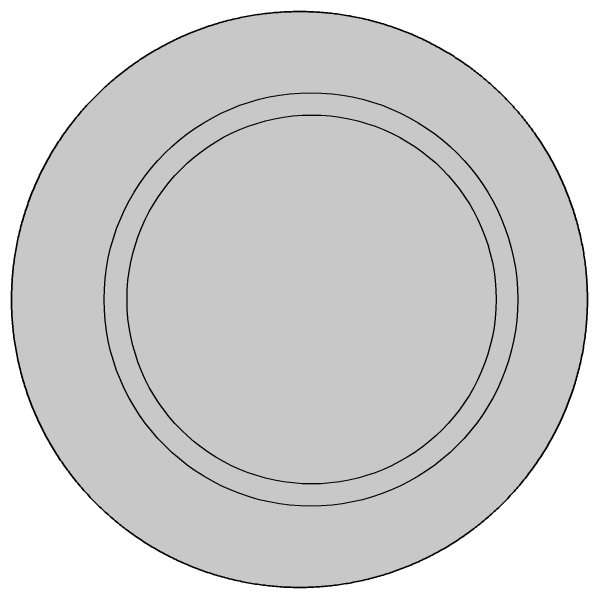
# Model space of a CAD drawing. Header units: millimetres. Extents: x 0 to 463, y -256 to 219.
# Drawn here: x 41.6 to 166.9, y -255.6 to -130.2 of the extents above; entities that cross this region are included whole.
import ezdxf

# ---------------------------------------------------------------- set-up
doc = ezdxf.new("R2010")
doc.units = ezdxf.units.MM
doc.layers.add('Blocks', color=7, linetype='Continuous')
doc.layers.add('Blocks$Fill', color=7, linetype='Continuous', true_color=0xffffff)
doc.layers.add('Blocks$Inner', color=7, linetype='Continuous', lineweight=25, true_color=0x007f00)
doc.layers.add('Blocks$Outline', color=7, linetype='Continuous', lineweight=35, true_color=0xff3f3f)

# ---------------------------------------------------------------- blocks, each defined once
blk = doc.blocks.new('Apollo Portable Lamp Top')
at = {"layer": 'Blocks$Fill'}
blk.add_hatch(color=256, dxfattribs=at).paths.add_polyline_path([(158.51, -30.03), (158.48, -28.14), (158.41, -26.49), (158.3, -24.84), (158.14, -23.19), (157.94, -21.55), (157.69, -19.92), (157.4, -18.29), (157.07, -16.67), (156.7, -15.06), (156.28, -13.46), (155.83, -11.87), (155.33, -10.29), (154.79, -8.73), (154.2, -7.18), (153.58, -5.65), (152.92, -4.14), (152.22, -2.64), (151.48, -1.16), (150.7, 0.29), (149.88, 1.73), (149.02, 3.14), (148.13, 4.53), (147.2, 5.9), (146.24, 7.24), (145.24, 8.56), (144.2, 9.85), (143.13, 11.11), (142.03, 12.34), (140.9, 13.55), (139.74, 14.72), (138.54, 15.86), (137.32, 16.97), (136.07, 18.05), (134.78, 19.09), (133.48, 20.1), (132.14, 21.08), (130.78, 22.02), (129.4, 22.92), (127.99, 23.79), (126.56, 24.62), (125.11, 25.41), (123.64, 26.16), (122.15, 26.88), (120.64, 27.55), (119.12, 28.18), (117.58, 28.78), (116.02, 29.33), (114.45, 29.84), (112.86, 30.31), (111.27, 30.74), (109.66, 31.12), (108.04, 31.47), (106.42, 31.77), (104.79, 32.03), (103.15, 32.24), (101.51, 32.41), (99.86, 32.54), (98.21, 32.62), (96.56, 32.66), (94.91, 32.66), (93.25, 32.61), (91.6, 32.52), (89.96, 32.39), (88.31, 32.21), (86.68, 31.99), (85.05, 31.73), (83.42, 31.42), (81.81, 31.07), (80.2, 30.68), (78.61, 30.25), (77.03, 29.77), (75.46, 29.26), (73.9, 28.7), (72.36, 28.1), (70.84, 27.46), (69.33, 26.78), (67.84, 26.06), (66.38, 25.3), (64.93, 24.51), (63.5, 23.67), (62.1, 22.8), (60.72, 21.89), (59.36, 20.95), (58.03, 19.97), (56.73, 18.95), (55.45, 17.9), (54.2, 16.82), (52.98, 15.71), (51.79, 14.56), (50.63, 13.38), (49.5, 12.18), (48.41, 10.94), (47.34, 9.67), (46.32, 8.38), (45.32, 7.06), (44.36, 5.72), (43.44, 4.34), (42.55, 2.95), (41.7, 1.53), (40.89, 0.09), (40.11, -1.37), (39.37, -2.85), (38.68, -4.34), (38.02, -5.86), (37.4, -7.4), (36.83, -8.94), (36.29, -10.51), (35.8, -12.09), (35.35, -13.68), (34.94, -15.28), (34.57, -16.89), (34.24, -18.51), (33.96, -20.14), (33.72, -21.77), (33.53, -23.42), (33.37, -25.06), (33.27, -26.71), (33.2, -28.36), (33.18, -30.02), (33.2, -31.67), (33.26, -33.32), (33.37, -34.97), (33.52, -36.62), (33.72, -38.26), (33.96, -39.89), (34.24, -41.52), (34.56, -43.14), (34.93, -44.75), (35.34, -46.36), (35.79, -47.95), (36.28, -49.52), (36.82, -51.09), (37.39, -52.64), (38.01, -54.17), (38.66, -55.69), (39.36, -57.19), (40.09, -58.67), (40.87, -60.13), (41.68, -61.57), (42.53, -62.99), (43.42, -64.38), (44.34, -65.75), (45.3, -67.1), (46.29, -68.42), (47.32, -69.71), (48.39, -70.98), (49.48, -72.22), (50.61, -73.42), (51.77, -74.6), (52.96, -75.75), (54.18, -76.86), (55.42, -77.95), (56.7, -79), (58, -80.01), (59.33, -80.99), (60.69, -81.94), (62.07, -82.85), (63.47, -83.72), (64.9, -84.56), (66.35, -85.35), (67.81, -86.11), (69.3, -86.83), (70.81, -87.51), (72.33, -88.15), (73.87, -88.75), (75.43, -89.31), (76.99, -89.83), (78.58, -90.31), (80.17, -90.74), (81.78, -91.13), (83.39, -91.48), (85.01, -91.79), (86.64, -92.05), (88.28, -92.27), (89.92, -92.45), (91.57, -92.59), (93.22, -92.68), (94.87, -92.73), (96.52, -92.73), (98.18, -92.69), (99.83, -92.61), (101.47, -92.48), (103.12, -92.31), (104.75, -92.1), (106.39, -91.84), (108.01, -91.54), (109.63, -91.2), (111.23, -90.81), (112.83, -90.39), (114.42, -89.92), (115.99, -89.41), (117.54, -88.85), (119.09, -88.26), (120.61, -87.63), (122.12, -86.96), (123.61, -86.24), (125.08, -85.49), (126.53, -84.7), (127.96, -83.87), (129.37, -83.01), (130.76, -82.1), (132.12, -81.16), (133.45, -80.19), (134.76, -79.18), (136.04, -78.14), (137.29, -77.06), (138.52, -75.95), (139.71, -74.81), (140.88, -73.64), (142.01, -72.43), (143.11, -71.2), (144.18, -69.94), (145.21, -68.65), (146.22, -67.34), (147.18, -65.99), (148.11, -64.63), (149, -63.24), (149.86, -61.82), (150.68, -60.39), (151.46, -58.93), (152.2, -57.45), (152.9, -55.96), (153.57, -54.44), (154.19, -52.91), (154.77, -51.37), (155.32, -49.81), (155.82, -48.23), (156.27, -46.64), (156.69, -45.04), (157.07, -43.43), (157.4, -41.81), (157.69, -40.18), (157.93, -38.55), (158.13, -36.91), (158.29, -35.26), (158.41, -33.62), (158.48, -31.96)], flags=0)
at = {"layer": 'Blocks$Inner'}
for centre, radius in [((98.34, -30.03), 45.01), ((98.48, -30.03), 40.16)]:
    blk.add_circle(centre, radius, dxfattribs=at)
blk.add_open_spline([(158.51, -30.03), (158.51, -29.4), (158.49, -27.67), (158.32, -24.83), (157.97, -21.55), (157.43, -18.28), (156.73, -15.05), (155.85, -11.86), (154.81, -8.72), (153.61, -5.64), (152.24, -2.63), (150.72, 0.31), (149.05, 3.16), (147.22, 5.92), (145.26, 8.58), (143.16, 11.13), (140.92, 13.57), (138.56, 15.88), (136.08, 18.07), (133.49, 20.13), (130.8, 22.04), (128.01, 23.81), (125.13, 25.43), (122.16, 26.9), (119.13, 28.21), (116.03, 29.36), (112.87, 30.34), (109.67, 31.15), (106.42, 31.8), (103.15, 32.27), (99.86, 32.57), (96.56, 32.69), (93.25, 32.64), (89.95, 32.42), (86.67, 32.02), (83.42, 31.45), (80.2, 30.71), (77.02, 29.8), (73.89, 28.73), (70.83, 27.49), (67.83, 26.09), (64.91, 24.53), (62.08, 22.82), (59.35, 20.97), (56.71, 18.98), (54.18, 16.84), (51.77, 14.58), (49.48, 12.2), (47.32, 9.69), (45.3, 7.08), (43.41, 4.36), (41.67, 1.55), (40.08, -1.35), (38.65, -4.33), (37.38, -7.38), (36.27, -10.5), (35.32, -13.67), (34.54, -16.88), (33.93, -20.13), (33.5, -23.41), (33.24, -26.71), (33.15, -30.02), (33.23, -33.32), (33.49, -36.62), (33.93, -39.9), (34.53, -43.15), (35.31, -46.36), (36.25, -49.53), (37.36, -52.65), (38.64, -55.7), (40.07, -58.68), (41.66, -61.58), (43.39, -64.4), (45.28, -67.12), (47.3, -69.73), (49.46, -72.24), (51.75, -74.62), (54.16, -76.89), (56.68, -79.02), (59.32, -81.02), (62.05, -82.87), (64.88, -84.58), (67.8, -86.14), (70.8, -87.54), (73.86, -88.78), (76.99, -89.86), (80.16, -90.77), (83.38, -91.51), (86.64, -92.08), (89.92, -92.48), (93.22, -92.71), (96.52, -92.76), (99.83, -92.64), (103.12, -92.34), (106.39, -91.87), (109.63, -91.23), (112.84, -90.41), (116, -89.43), (119.1, -88.29), (122.13, -86.98), (125.1, -85.52), (127.98, -83.9), (130.77, -82.13), (133.47, -80.21), (136.06, -78.16), (138.54, -75.97), (140.9, -73.66), (143.13, -71.22), (145.24, -68.67), (147.2, -66.01), (149.03, -63.25), (150.7, -60.4), (152.23, -57.47), (153.59, -54.46), (154.8, -51.38), (155.84, -48.24), (156.72, -45.05), (157.43, -41.82), (157.96, -38.55), (158.32, -35.27), (158.49, -32.42), (158.51, -30.68), (158.51, -30.03)], degree=3, knots=[0, 0, 0, 0, 0.004815, 0.013207, 0.0216, 0.029993, 0.038385, 0.046778, 0.055171, 0.063564, 0.071956, 0.080349, 0.088741, 0.097134, 0.105526, 0.113919, 0.122311, 0.130703, 0.139096, 0.147488, 0.15588, 0.164272, 0.172664, 0.181056, 0.189448, 0.19784, 0.206232, 0.214624, 0.223016, 0.231407, 0.239799, 0.248191, 0.256583, 0.264974, 0.273366, 0.281758, 0.290149, 0.298541, 0.306933, 0.315325, 0.323717, 0.332108, 0.3405, 0.348892, 0.357284, 0.365676, 0.374068, 0.382461, 0.390853, 0.399245, 0.407637, 0.41603, 0.424422, 0.432815, 0.441207, 0.4496, 0.457992, 0.466385, 0.474778, 0.48317, 0.491563, 0.499956, 0.508348, 0.516741, 0.525134, 0.533527, 0.541919, 0.550312, 0.558705, 0.567097, 0.57549, 0.583883, 0.592275, 0.600668, 0.60906, 0.617453, 0.625845, 0.634237, 0.642629, 0.651022, 0.659414, 0.667806, 0.676198, 0.68459, 0.692982, 0.701374, 0.709766, 0.718157, 0.726549, 0.734941, 0.743333, 0.751724, 0.760116, 0.768508, 0.7769, 0.785291, 0.793683, 0.802075, 0.810467, 0.818858, 0.82725, 0.835642, 0.844034, 0.852426, 0.860818, 0.86921, 0.877602, 0.885994, 0.894387, 0.902779, 0.911171, 0.919564, 0.927956, 0.936348, 0.944741, 0.953134, 0.961526, 0.969919, 0.978311, 0.986704, 0.995097, 1, 1, 1, 1], dxfattribs=at)
at = {"layer": 'Blocks$Outline'}
blk.add_open_spline([(158.51, -30.03), (158.51, -29.4), (158.49, -27.67), (158.32, -24.83), (157.97, -21.55), (157.43, -18.28), (156.73, -15.05), (155.85, -11.86), (154.81, -8.72), (153.61, -5.64), (152.24, -2.63), (150.72, 0.31), (149.05, 3.16), (147.22, 5.92), (145.26, 8.58), (143.16, 11.13), (140.92, 13.57), (138.56, 15.88), (136.08, 18.07), (133.49, 20.13), (130.8, 22.04), (128.01, 23.81), (125.13, 25.43), (122.16, 26.9), (119.13, 28.21), (116.03, 29.36), (112.87, 30.34), (109.67, 31.15), (106.42, 31.8), (103.15, 32.27), (99.86, 32.57), (96.56, 32.69), (93.25, 32.64), (89.95, 32.42), (86.67, 32.02), (83.42, 31.45), (80.2, 30.71), (77.02, 29.8), (73.89, 28.73), (70.83, 27.49), (67.83, 26.09), (64.91, 24.53), (62.08, 22.82), (59.35, 20.97), (56.71, 18.98), (54.18, 16.84), (51.77, 14.58), (49.48, 12.2), (47.32, 9.69), (45.3, 7.08), (43.41, 4.36), (41.67, 1.55), (40.08, -1.35), (38.65, -4.33), (37.38, -7.38), (36.27, -10.5), (35.32, -13.67), (34.54, -16.88), (33.93, -20.13), (33.5, -23.41), (33.24, -26.71), (33.15, -30.02), (33.23, -33.32), (33.49, -36.62), (33.93, -39.9), (34.53, -43.15), (35.31, -46.36), (36.25, -49.53), (37.36, -52.65), (38.64, -55.7), (40.07, -58.68), (41.66, -61.58), (43.39, -64.4), (45.28, -67.12), (47.3, -69.73), (49.46, -72.24), (51.75, -74.62), (54.16, -76.89), (56.68, -79.02), (59.32, -81.02), (62.05, -82.87), (64.88, -84.58), (67.8, -86.14), (70.8, -87.54), (73.86, -88.78), (76.99, -89.86), (80.16, -90.77), (83.38, -91.51), (86.64, -92.08), (89.92, -92.48), (93.22, -92.71), (96.52, -92.76), (99.83, -92.64), (103.12, -92.34), (106.39, -91.87), (109.63, -91.23), (112.84, -90.41), (116, -89.43), (119.1, -88.29), (122.13, -86.98), (125.1, -85.52), (127.98, -83.9), (130.77, -82.13), (133.47, -80.21), (136.06, -78.16), (138.54, -75.97), (140.9, -73.66), (143.13, -71.22), (145.24, -68.67), (147.2, -66.01), (149.03, -63.25), (150.7, -60.4), (152.23, -57.47), (153.59, -54.46), (154.8, -51.38), (155.84, -48.24), (156.72, -45.05), (157.43, -41.82), (157.96, -38.55), (158.32, -35.27), (158.49, -32.42), (158.51, -30.68), (158.51, -30.03)], degree=3, knots=[0, 0, 0, 0, 0.004815, 0.013207, 0.0216, 0.029993, 0.038385, 0.046778, 0.055171, 0.063564, 0.071956, 0.080349, 0.088741, 0.097134, 0.105526, 0.113919, 0.122311, 0.130703, 0.139096, 0.147488, 0.15588, 0.164272, 0.172664, 0.181056, 0.189448, 0.19784, 0.206232, 0.214624, 0.223016, 0.231407, 0.239799, 0.248191, 0.256583, 0.264974, 0.273366, 0.281758, 0.290149, 0.298541, 0.306933, 0.315325, 0.323717, 0.332108, 0.3405, 0.348892, 0.357284, 0.365676, 0.374068, 0.382461, 0.390853, 0.399245, 0.407637, 0.41603, 0.424422, 0.432815, 0.441207, 0.4496, 0.457992, 0.466385, 0.474778, 0.48317, 0.491563, 0.499956, 0.508348, 0.516741, 0.525134, 0.533527, 0.541919, 0.550312, 0.558705, 0.567097, 0.57549, 0.583883, 0.592275, 0.600668, 0.60906, 0.617453, 0.625845, 0.634237, 0.642629, 0.651022, 0.659414, 0.667806, 0.676198, 0.68459, 0.692982, 0.701374, 0.709766, 0.718157, 0.726549, 0.734941, 0.743333, 0.751724, 0.760116, 0.768508, 0.7769, 0.785291, 0.793683, 0.802075, 0.810467, 0.818858, 0.82725, 0.835642, 0.844034, 0.852426, 0.860818, 0.86921, 0.877602, 0.885994, 0.894387, 0.902779, 0.911171, 0.919564, 0.927956, 0.936348, 0.944741, 0.953134, 0.961526, 0.969919, 0.978311, 0.986704, 0.995097, 1, 1, 1, 1], dxfattribs=at)

msp = doc.modelspace()

# ---------------------------------------------------------------- block references
at = {"layer": 'Blocks'}
msp.add_blockref('Apollo Portable Lamp Top', (8.39, -162.86), dxfattribs=at)

doc.saveas('drawing.dxf')
